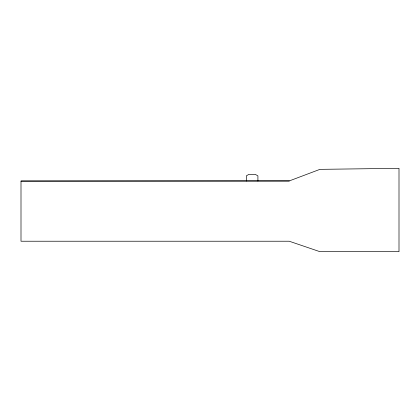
<?xml version="1.0" encoding="UTF-8"?>
<svg xmlns="http://www.w3.org/2000/svg" width="420" height="420" viewBox="0 0 420 420"><rect width="100%" height="100%" fill="white"/><g stroke="black" fill="none" stroke-linecap="round" stroke-linejoin="round"><path stroke-width="0.63" d="M289.223 180.947L319.94 169.355L399 168.315L399 251.685L319.94 251.685L289.223 241.227L21 241.227L21 181.057L289.223 180.947L21 181.078M246.446 181.041L246.32 175.875L248.876 174.353L255.271 174.353L257.911 175.875L257.911 181.041"/></g></svg>
